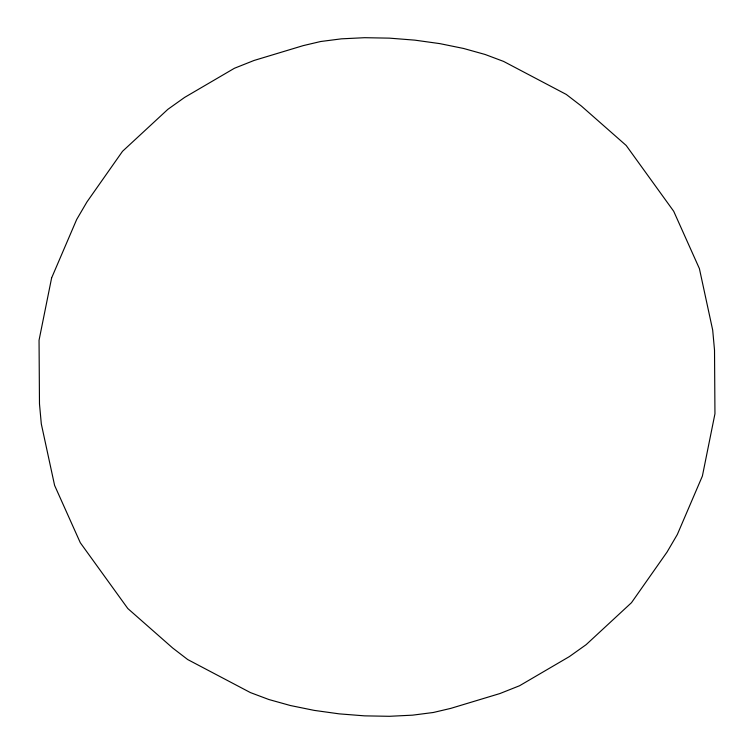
<?xml version="1.0" encoding="UTF-8"?>
<svg xmlns="http://www.w3.org/2000/svg" width="754" height="754" viewBox="0 0 754 754"><rect width="100%" height="100%" fill="white"/><g stroke="black" fill="none" stroke-linecap="round" stroke-linejoin="round"><path stroke-width="1.13" d="M51.611 277.953L39.048 340.224L39.481 403.899L41.31 423.918L54.599 485.397L80.292 542.72L127.822 608.544L172.647 647.978L187.718 659.561L250.413 692.587L268.886 699.524L290.403 705.527L314.145 710.372L339.206 713.859L364.606 715.857L389.384 716.3L412.579 715.16L433.314 712.492L450.769 708.383L499.94 693.539L519.572 685.735L569.374 656.593L586.122 644.679L631.475 602.7L667.054 552.051L677.328 534.501L702.389 476.047L714.952 413.776L714.519 350.101L712.69 330.082L699.401 268.603L673.708 211.28L626.178 145.456L581.353 106.022L566.282 94.439L503.587 61.413L485.114 54.476L463.597 48.473L439.855 43.628L414.794 40.141L389.394 38.143L364.616 37.7L341.421 38.84L320.686 41.508L303.231 45.617L254.06 60.461L234.428 68.265L184.626 97.407L167.878 109.321L122.525 151.3L86.946 201.949L76.672 219.499L51.611 277.953"/></g></svg>
